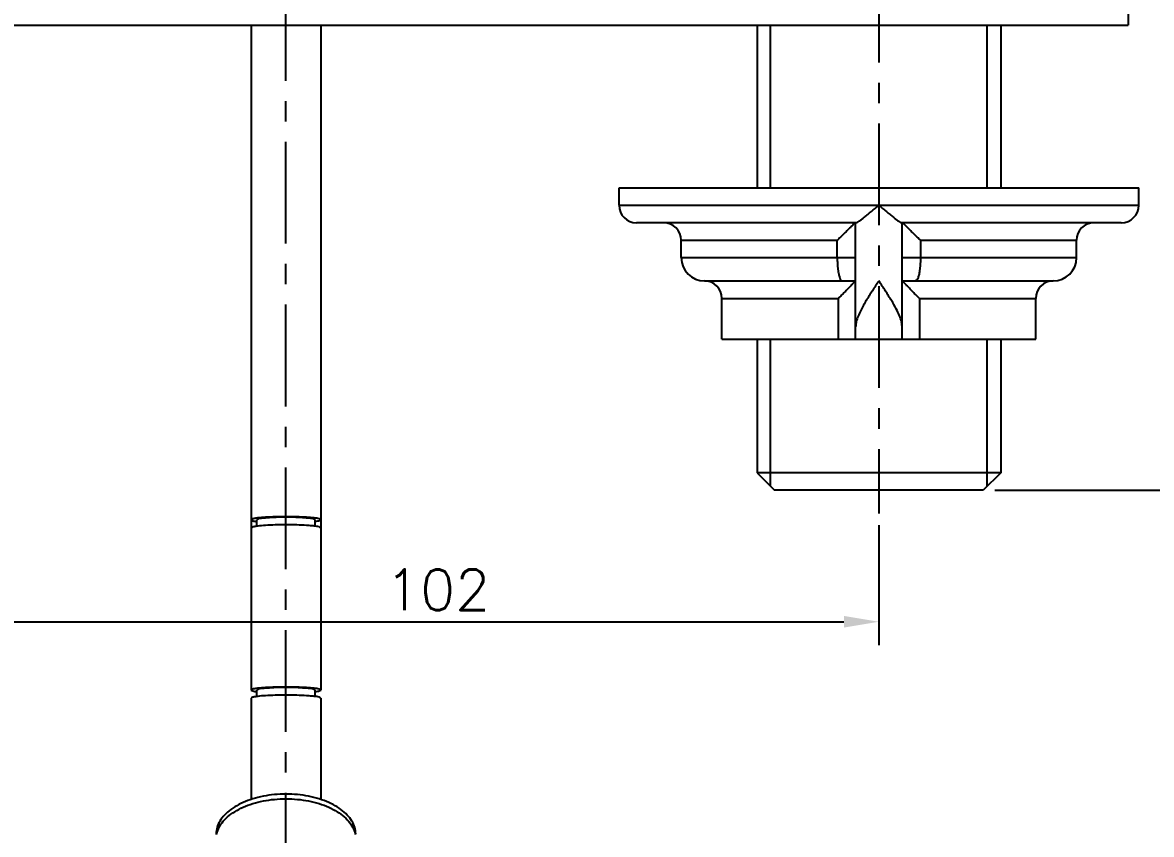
# Model space of a CAD drawing. Extents: x 8253 to 8847, y -4641 to -4221.
# Drawn here: x 8644.9 to 8742, y -4535.5 to -4465.7 of the extents above; entities that cross this region are included whole.
import ezdxf

# ---------------------------------------------------------------- set-up
doc = ezdxf.new("R2010")
doc.units = 0
doc.header["$LTSCALE"] = 7
doc.header["$MEASUREMENT"] = 0
doc.linetypes.add('CENTER', pattern=[2, 1.25, -0.25, 0.25, -0.25])
doc.layers.get('0').update_dxf_attribs({"color": 2, "linetype": 'CONTINUOUS'})
for name, color, linetype in [('CENTER', 1, 'CENTER'), ('CL', 1, 'CENTER'), ('DWG', 7, 'CONTINUOUS')]:
    doc.layers.add(name, color=color, linetype=linetype)
doc.styles.add('GHS', font='ROMANS', dxfattribs={"bigfont": 'GHS'})

msp = doc.modelspace()

# ---------------------------------------------------------------- linework, layer by layer
at = {"color": 7, "linetype": 'Continuous'}
msp.add_line((8595.094, -4465.918), (8739.979, -4465.919), dxfattribs=at)
at = {"layer": 'CENTER'}
msp.add_line((8718.536, -4460.377), (8718.536, -4507.919), dxfattribs=at)
at = {"layer": 'CENTER', "color": 0}
msp.add_line((8739.979, -4462.919), (8739.979, -4465.919), dxfattribs=at)
at = {"layer": 'CL'}
msp.add_line((8667.537, -4610.707), (8667.537, -4351.046), dxfattribs=at)
at = {"layer": 'DWG'}
for p, q in [((8664.537, -4465.918), (8664.537, -4511.462)), ((8670.537, -4465.918), (8670.537, -4511.462)), ((8708.058, -4465.931), (8708.058, -4479.919)), ((8729.013, -4465.931), (8729.013, -4479.919)), ((8696.186, -4481.419), (8696.186, -4479.919)), ((8696.186, -4479.919), (8740.886, -4479.919)), ((8740.886, -4481.419), (8740.886, -4479.919)), ((8696.186, -4481.419), (8740.886, -4481.419)), ((8716.578, -4482.919), (8697.686, -4482.919)), ((8716.536, -4492.919), (8716.536, -4482.919)), ((8739.386, -4482.919), (8720.494, -4482.919)), ((8720.536, -4492.919), (8720.536, -4482.919)), ((8701.536, -4485.919), (8701.536, -4484.419)), ((8701.536, -4484.419), (8714.957, -4484.419)), ((8714.957, -4485.919), (8714.957, -4484.419)), ((8722.115, -4484.419), (8722.115, -4485.919)), ((8722.115, -4484.419), (8735.536, -4484.419)), ((8735.536, -4485.919), (8735.536, -4484.419)), ((8701.536, -4485.919), (8716.536, -4485.919)), ((8720.536, -4485.919), (8735.536, -4485.919)), ((8703.536, -4487.919), (8716.536, -4487.919)), ((8720.536, -4487.919), (8733.536, -4487.919)), ((8705.036, -4492.919), (8705.036, -4489.419)), ((8705.036, -4489.419), (8715.052, -4489.419)), ((8715.052, -4492.919), (8715.052, -4489.419)), ((8722.02, -4489.419), (8722.02, -4492.919)), ((8722.02, -4489.419), (8732.036, -4489.419)), ((8732.036, -4492.919), (8732.036, -4489.419)), ((8705.036, -4492.919), (8732.036, -4492.919)), ((8708.058, -4492.919), (8708.058, -4504.419)), ((8729.013, -4492.919), (8729.013, -4504.419)), ((8708.058, -4504.419), (8709.558, -4505.919)), ((8729.013, -4504.419), (8708.058, -4504.419)), ((8729.013, -4504.419), (8727.513, -4505.919)), ((8727.513, -4505.919), (8709.558, -4505.919)), ((8665.037, -4509.016), (8665.037, -4508.463)), ((8670.037, -4509.016), (8670.037, -4508.463)), ((8664.537, -4509.16), (8664.537, -4523.107)), ((8670.537, -4509.16), (8670.537, -4523.107)), ((8665.037, -4523.66), (8665.037, -4523.107)), ((8670.037, -4523.66), (8670.037, -4523.107)), ((8664.537, -4523.804), (8664.537, -4532.512)), ((8670.537, -4523.804), (8670.537, -4532.512))]:
    msp.add_line(p, q, dxfattribs=at)
at = {"layer": 'DWG', "color": 2}
for p, q in [((8709.22, -4479.919), (8709.22, -4465.931)), ((8727.851, -4479.919), (8727.851, -4465.931)), ((8709.22, -4505.581), (8709.22, -4492.919)), ((8727.851, -4505.581), (8727.851, -4492.919)), ((8728.513, -4505.919), (8758.474, -4505.919)), ((8718.536, -4508.919), (8718.536, -4519.233)), ((8619.537, -4517.233), (8715.536, -4517.233))]:
    msp.add_line(p, q, dxfattribs=at)
at = {"layer": 'DWG'}
for centre, radius, start, end in [((8697.686, -4481.419), 1.5, 180, 270), ((8739.386, -4481.419), 1.5, 270, 0), ((8700.036, -4484.419), 1.5, 0, 90), ((8737.036, -4484.419), 1.5, 90, 180), ((8703.536, -4485.919), 2, 180, 270), ((8733.536, -4485.919), 2, 270, 0), ((8703.536, -4489.419), 1.5, 0, 90), ((8733.536, -4489.419), 1.5, 90, 180)]:
    msp.add_arc(centre, radius, start, end, dxfattribs=at)
for points in [[(8716.578, -4482.919), (8716.673, -4482.886), (8716.83, -4482.788), (8717.037, -4482.636), (8717.289, -4482.439), (8717.578, -4482.206), (8717.892, -4481.949), (8718.216, -4481.682), (8718.536, -4481.419)], [(8718.536, -4481.419), (8718.856, -4481.683), (8719.181, -4481.95), (8719.496, -4482.208), (8719.785, -4482.441), (8720.036, -4482.638), (8720.242, -4482.789), (8720.398, -4482.886), (8720.494, -4482.919)], [(8716.443, -4482.977), (8716.363, -4483.046), (8716.206, -4483.197), (8716.012, -4483.389), (8715.78, -4483.621), (8715.513, -4483.884), (8715.232, -4484.157), (8714.957, -4484.419)], [(8716.472, -4482.95), (8716.443, -4482.977)], [(8716.527, -4482.919), (8716.472, -4482.95)], [(8720.628, -4482.977), (8720.599, -4482.95), (8720.544, -4482.919)], [(8722.115, -4484.419), (8721.839, -4484.157), (8721.557, -4483.882), (8721.289, -4483.618), (8721.057, -4483.387), (8720.864, -4483.196), (8720.707, -4483.046), (8720.628, -4482.977)], [(8714.957, -4485.919), (8714.971, -4486.436), (8715.013, -4486.919), (8715.08, -4487.333), (8715.167, -4487.651), (8715.269, -4487.85), (8715.378, -4487.919)], [(8722.115, -4485.919), (8722.1, -4486.436), (8722.058, -4486.919), (8721.991, -4487.333), (8721.904, -4487.651), (8721.803, -4487.85), (8721.694, -4487.919)], [(8716.533, -4487.919), (8716.49, -4487.95), (8716.394, -4488.046), (8716.25, -4488.196), (8716.069, -4488.387), (8715.848, -4488.618), (8715.592, -4488.883), (8715.319, -4489.158), (8715.052, -4489.419)], [(8718.536, -4487.919), (8718.257, -4488.339), (8717.977, -4488.767), (8717.705, -4489.193), (8717.453, -4489.602), (8717.216, -4490.007), (8716.974, -4490.461), (8716.749, -4490.954), (8716.59, -4491.434), (8716.536, -4491.843)], [(8720.536, -4491.843), (8720.48, -4491.431), (8720.311, -4490.925), (8720.024, -4490.317), (8719.622, -4489.607), (8719.117, -4488.803), (8718.536, -4487.919)], [(8722.02, -4489.419), (8721.752, -4489.158), (8721.478, -4488.881), (8721.22, -4488.615), (8721, -4488.384), (8720.82, -4488.194), (8720.677, -4488.045), (8720.581, -4487.95), (8720.539, -4487.919)], [(8664.797, -4508.362), (8664.684, -4508.382), (8664.537, -4508.463)], [(8664.537, -4508.463), (8664.684, -4508.543), (8665.037, -4508.605)], [(8664.797, -4509.059), (8664.684, -4509.079), (8664.537, -4509.16)], [(8669.767, -4508.286), (8669.3, -4508.251), (8668.464, -4508.214), (8667.537, -4508.201), (8666.61, -4508.214), (8665.773, -4508.251), (8665.11, -4508.309), (8664.797, -4508.362)], [(8669.767, -4508.983), (8669.3, -4508.948), (8668.464, -4508.911), (8667.537, -4508.898), (8666.61, -4508.911), (8665.773, -4508.948), (8665.11, -4509.006), (8664.797, -4509.059)], [(8670.037, -4508.463), (8669.886, -4508.388), (8669.452, -4508.322), (8668.787, -4508.274), (8667.971, -4508.248), (8667.103, -4508.248), (8666.287, -4508.274), (8665.622, -4508.322), (8665.188, -4508.388), (8665.037, -4508.463)], [(8670.537, -4508.463), (8670.39, -4508.382), (8669.964, -4508.309), (8669.767, -4508.286)], [(8670.537, -4509.16), (8670.39, -4509.079), (8669.964, -4509.006), (8669.767, -4508.983)], [(8670.037, -4508.605), (8670.276, -4508.563)], [(8670.276, -4508.563), (8670.39, -4508.543), (8670.537, -4508.463)], [(8664.797, -4523.006), (8664.684, -4523.026), (8664.537, -4523.107)], [(8664.537, -4523.107), (8664.684, -4523.187), (8665.037, -4523.249)], [(8669.767, -4522.93), (8669.3, -4522.895), (8668.464, -4522.858), (8667.537, -4522.845), (8666.61, -4522.858), (8665.773, -4522.895), (8665.11, -4522.953), (8664.797, -4523.006)], [(8669.767, -4523.627), (8669.3, -4523.592), (8668.464, -4523.555), (8667.537, -4523.542), (8666.61, -4523.555), (8665.773, -4523.592), (8665.11, -4523.65), (8664.797, -4523.703)], [(8670.037, -4523.107), (8669.886, -4523.032), (8669.452, -4522.967), (8668.787, -4522.918), (8667.971, -4522.892), (8667.103, -4522.892), (8666.287, -4522.918), (8665.622, -4522.967), (8665.188, -4523.032), (8665.037, -4523.107)], [(8670.537, -4523.107), (8670.39, -4523.026), (8669.964, -4522.953), (8669.767, -4522.93)], [(8670.537, -4523.804), (8670.39, -4523.723), (8669.964, -4523.65), (8669.767, -4523.627)], [(8670.037, -4523.249), (8670.276, -4523.207)], [(8670.276, -4523.207), (8670.39, -4523.187), (8670.537, -4523.107)], [(8664.797, -4523.703), (8664.684, -4523.723), (8664.537, -4523.804)], [(8673.537, -4535.492), (8673.455, -4534.925), (8673.212, -4534.374), (8672.814, -4533.854), (8672.272, -4533.378), (8671.601, -4532.96), (8670.819, -4532.611), (8669.947, -4532.34), (8669.01, -4532.156), (8668.032, -4532.062), (8667.041, -4532.062), (8666.064, -4532.156), (8665.127, -4532.34), (8664.255, -4532.611), (8663.473, -4532.96), (8662.802, -4533.378), (8662.26, -4533.854), (8661.862, -4534.374), (8661.619, -4534.925), (8661.537, -4535.492)], [(8661.619, -4535.335), (8661.862, -4534.784), (8662.26, -4534.264), (8662.802, -4533.788), (8663.473, -4533.37), (8664.255, -4533.02), (8665.127, -4532.75), (8666.064, -4532.565), (8667.041, -4532.472), (8668.032, -4532.472), (8669.01, -4532.565), (8669.947, -4532.75), (8670.819, -4533.02), (8671.601, -4533.37), (8672.272, -4533.788), (8672.814, -4534.264), (8673.212, -4534.784), (8673.455, -4535.335)], [(8661.574, -4535.522), (8661.619, -4535.335)], [(8673.455, -4535.335), (8673.5, -4535.522)]]:
    msp.add_spline(points, degree=3, dxfattribs=at)
at = {"layer": 'DWG', "color": 2}
msp.add_solid([(8715.536, -4516.733), (8715.536, -4517.733), (8718.536, -4517.233)], dxfattribs=at)

# ---------------------------------------------------------------- texts
at = {"layer": 'DWG', "color": 2, "insert": (8680.594, -4514.483), "char_height": 3.5, "attachment_point": 5, "style": 'GHS'}
msp.add_mtext('102', dxfattribs=at)

doc.saveas('drawing.dxf')
